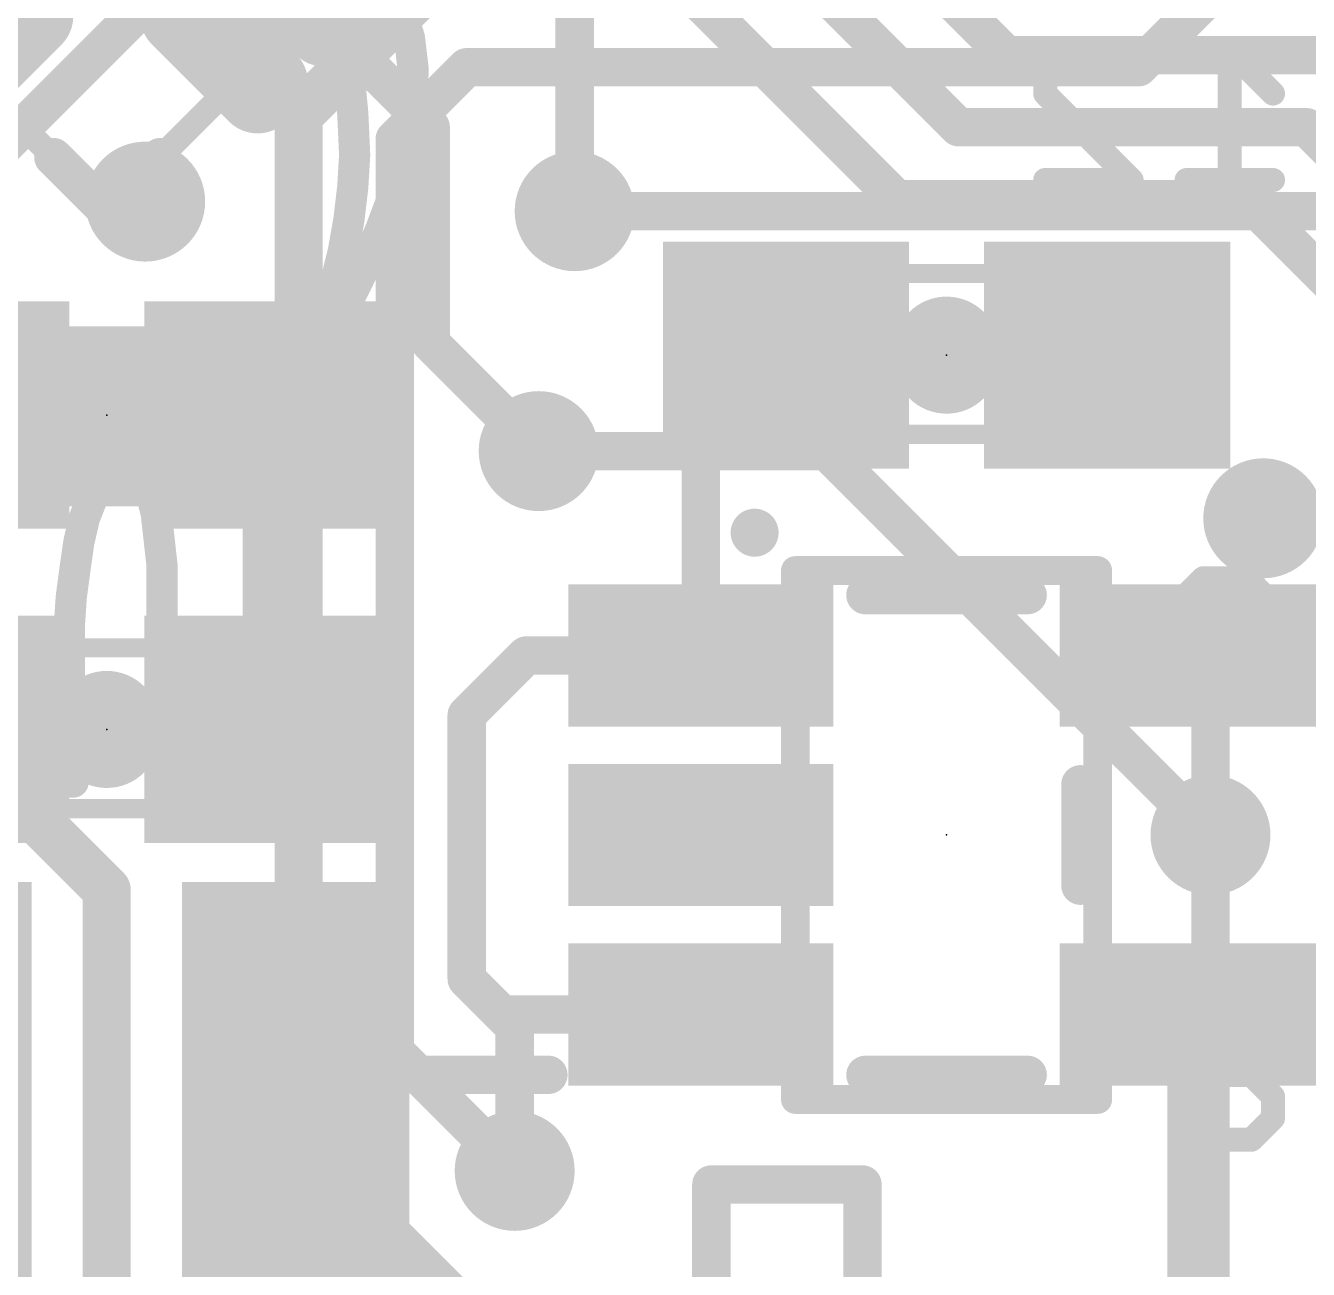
# Model space of a CAD drawing. Extents: x -41 to 66, y -12 to 41.
# Drawn here: x 9.73 to 16.52, y 7.86 to 14.44 of the extents above; entities that cross this region are included whole.
import ezdxf

# ---------------------------------------------------------------- set-up
doc = ezdxf.new("R2010")
doc.units = 0
for name, color, linetype in [('1', 12, 'CONTINUOUS'), ('16', 132, 'CONTINUOUS'), ('18', 110, 'CONTINUOUS'), ('21', 41, 'CONTINUOUS'), ('22', 40, 'CONTINUOUS'), ('23', 53, 'CONTINUOUS'), ('29', 253, 'CONTINUOUS'), ('31', 253, 'CONTINUOUS'), ('51', 53, 'CONTINUOUS')]:
    doc.layers.add(name, color=color, linetype=linetype)

# ---------------------------------------------------------------- blocks, each defined once
blk = doc.blocks.new('RECT')
blk.add_solid([(-0.5, -0.5), (0.5, -0.5), (-0.5, 0.5), (0.5, 0.5)])
blk = doc.blocks.new('RECT128000X48000R85')
at = {"const_width": 0.1275}
blk.add_lwpolyline([(0.3362, -0.0225), (0.3362, 0.0225, 0.4142), (0.2725, 0.0863), (-0.2725, 0.0863, 0.4142), (-0.3362, 0.0225), (-0.3362, -0.0225, 0.4142), (-0.2725, -0.0863), (0.2725, -0.0863, 0.4142)], format="xyb", close=True, dxfattribs=at)
blk.add_solid([(-0.2979, -0.0479), (0.2979, -0.0479), (-0.2979, 0.0479), (0.2979, 0.0479)])
blk = doc.blocks.new('RECT160512X80512R85')
at = {"const_width": 0.2139}
blk.add_lwpolyline([(0.3947, -0.0377), (0.3947, 0.0377, 0.4142), (0.2877, 0.1447), (-0.2877, 0.1447, 0.4142), (-0.3947, 0.0377), (-0.3947, -0.0377, 0.4142), (-0.2877, -0.1447), (0.2877, -0.1447, 0.4142)], format="xyb", close=True, dxfattribs=at)
blk.add_solid([(-0.3131, -0.0631), (0.3131, -0.0631), (-0.3131, 0.0631), (0.3131, 0.0631)])
blk = doc.blocks.new('ROUNDV')
at = {"const_width": 0.5}
blk.add_lwpolyline([(0, -0.25, 1), (0, 0.25, 1), (0, -0.25)], format="xyb", dxfattribs=at)

msp = doc.modelspace()

# ---------------------------------------------------------------- linework, layer by layer
at = {"layer": '1'}
for points, const_width in [([(14.6685, 13.9065), (12.5193, 16.0557)], 0.2032), ([(14.9225, 14.2875), (13.208, 16.002)], 0.2032), ([(14.3424, 13.5255), (12.1657, 15.7022)], 0.2032), ([(10.7646, 14.3179), (10.2235, 14.859)], 0.2032), ([(11.1349, 14.6461), (11.8745, 13.9065)], 0.2032), ([(9.8425, 14.6217), (9.5386, 14.3179)], 0.2032), ([(12.6365, 13.462), (12.6365, 14.5542)], 0.2032), ([(10.7814, 14.3179), (10.7646, 14.3179)], 0.2032), ([(11.01, 14.0892), (10.7814, 14.3179)], 0.2032), ([(16.764, 14.2875), (14.9225, 14.2875)], 0.2032), ([(11.8745, 13.9065), (11.8745, 12.7635)], 0.2032), ([(16.51, 13.9065), (14.6685, 13.9065)], 0.2032), ([(17.3355, 13.081), (16.51, 13.9065)], 0.2032), ([(16.1925, 13.5255), (14.3424, 13.5255)], 0.2032), ([(16.8275, 12.8905), (16.1925, 13.5255)], 0.2032), ([(11.8745, 12.7635), (12.446, 12.192)], 0.2032), ([(13.3049, 12.2499), (13.755, 12.7)], 0.2032), ([(11.01, 10.7188), (11.01, 12.3825)], 0.2032), ([(13.3049, 11.11), (13.3049, 12.2499)], 0.2032), ([(12.38, 11.11), (12.065, 10.795)], 0.2032), ([(13.3049, 11.11), (12.38, 11.11)], 0.2032), ([(16.002, 11.0131), (15.9051, 11.11)], 0.2032), ([(16.002, 10.16), (16.002, 11.0131)], 0.2032), ([(12.065, 10.795), (12.065, 9.398)], 0.2032), ([(10.16, 9.8688), (9.31, 10.7188)], 0.254), ([(11.16, 10.5688), (11.01, 10.7188)], 0.2032), ([(11.16, 7.51), (11.16, 10.5688)], 0.2032), ([(10.16, 5.08), (10.16, 9.8688)], 0.254), ([(12.1285, 9.3345), (12.065, 9.398)], 0.2032), ([(12.253, 9.21), (12.1285, 9.3345)], 0.2032), ([(13.3049, 9.21), (12.253, 9.21)], 0.2032), ([(12.319, 9.144), (12.253, 9.21)], 0.2032), ([(15.9051, 9.21), (15.555, 9.21)], 0.2032), ([(15.875, 9.1799), (15.9051, 9.21)], 0.2032), ([(12.319, 8.382), (12.319, 9.144)], 0.2032), ([(15.875, 7.2), (15.875, 9.1799)], 0.2032)]:
    msp.add_lwpolyline(points, dxfattribs=dict(at, const_width=const_width))
for points, const_width in [([(10.7646, 14.3687, 1), (10.7646, 14.2671)], 0.1016), ([(10.7287, 14.2819, 1), (10.8006, 14.3538)], 0.1016), ([(10.8173, 14.3538, 1), (10.7455, 14.2819)], 0.1016), ([(10.7814, 14.2671, 1), (10.7814, 14.3687)], 0.1016), ([(14.9225, 14.3383, 1), (14.9225, 14.2367)], 0.1016), ([(14.8866, 14.2516, 1), (14.9584, 14.3234)], 0.1016), ([(10.9741, 14.0533, 1), (11.0459, 14.1252)], 0.1016), ([(11.9253, 13.9065, 1), (11.8237, 13.9065)], 0.1016), ([(11.8386, 13.8706, 1), (11.9104, 13.9424)], 0.1016), ([(14.6685, 13.9573, 1), (14.6685, 13.8557)], 0.1016), ([(14.6326, 13.8706, 1), (14.7044, 13.9424)], 0.1016), ([(16.5459, 13.9424, 1), (16.4741, 13.8706)], 0.1016), ([(16.51, 13.8557, 1), (16.51, 13.9573)], 0.1016), ([(14.3424, 13.5763, 1), (14.3424, 13.4747)], 0.1016), ([(14.3065, 13.4896, 1), (14.3783, 13.5614)], 0.1016), ([(16.2284, 13.5614, 1), (16.1566, 13.4896)], 0.1016), ([(16.1925, 13.4747, 1), (16.1925, 13.5763)], 0.1016), ([(12.5857, 13.462, 1), (12.6873, 13.462)], 0.1016), ([(11.9104, 12.7994, 1), (11.8386, 12.7276)], 0.1016), ([(11.8237, 12.7635, 1), (11.9253, 12.7635)], 0.1016), ([(13.7909, 12.6641, 1), (13.7191, 12.7359)], 0.1016), ([(11.0608, 12.3825, 1), (10.9592, 12.3825)], 0.1016), ([(13.3557, 12.2499, 1), (13.2541, 12.2499)], 0.1016), ([(13.269, 12.2858, 1), (13.3408, 12.214)], 0.1016), ([(12.4101, 12.1561, 1), (12.4819, 12.2279)], 0.1016), ([(12.38, 11.1608, 1), (12.38, 11.0592)], 0.1016), ([(12.4159, 11.0741, 1), (12.3441, 11.1459)], 0.1016), ([(13.3049, 11.0592, 1), (13.3049, 11.1608)], 0.1016), ([(15.941, 11.1459, 1), (15.8692, 11.0741)], 0.1016), ([(13.2541, 11.11, 1), (13.3557, 11.11)], 0.1016), ([(16.0528, 11.0131, 1), (15.9512, 11.0131)], 0.1016), ([(15.9661, 10.9772, 1), (16.0379, 11.049)], 0.1016), ([(12.1158, 10.795, 1), (12.0142, 10.795)], 0.1016), ([(12.0291, 10.8309, 1), (12.1009, 10.7591)], 0.1016), ([(11.0459, 10.7547, 1), (10.9741, 10.6829)], 0.1016), ([(10.9592, 10.7188, 1), (11.0608, 10.7188)], 0.1016), ([(11.2108, 10.5688, 1), (11.1092, 10.5688)], 0.1016), ([(11.1241, 10.5329, 1), (11.1959, 10.6047)], 0.1016), ([(15.9512, 10.16, 1), (16.0528, 10.16)], 0.1016), ([(10.2235, 9.8688, 1), (10.0965, 9.8688)], 0.127), ([(10.1151, 9.8239, 1), (10.2049, 9.9137)], 0.127), ([(12.1009, 9.4339, 1), (12.0291, 9.3621)], 0.1016), ([(12.0142, 9.398, 1), (12.1158, 9.398)], 0.1016), ([(12.1644, 9.3704, 1), (12.0926, 9.2986)], 0.1016), ([(12.0926, 9.2986, 1), (12.1644, 9.3704)], 0.1016), ([(12.253, 9.2608, 1), (12.253, 9.1592)], 0.1016), ([(12.2889, 9.2459, 1), (12.2171, 9.1741)], 0.1016), ([(13.3049, 9.1592, 1), (13.3049, 9.2608)], 0.1016), ([(15.555, 9.2608, 1), (15.555, 9.1592)], 0.1016), ([(15.941, 9.1741, 1), (15.8692, 9.2459)], 0.1016), ([(15.9051, 9.1592, 1), (15.9051, 9.2608)], 0.1016), ([(12.2171, 9.1741, 1), (12.2889, 9.2459)], 0.1016), ([(12.3698, 9.144, 1), (12.2682, 9.144)], 0.1016), ([(15.9258, 9.1799, 1), (15.8242, 9.1799)], 0.1016), ([(15.8391, 9.2158, 1), (15.9109, 9.144)], 0.1016), ([(12.2831, 9.1081, 1), (12.3549, 9.1799)], 0.1016), ([(12.2682, 8.382, 1), (12.3698, 8.382)], 0.1016)]:
    msp.add_lwpolyline(points, format="xyb", dxfattribs=dict(at, const_width=const_width))
at = {"layer": '16'}
for points, const_width in [([(17.653, 16.256), (15.621, 14.224)], 0.2032), ([(10.795, 14.986), (9.398, 13.589)], 0.2032), ([(11.811, 14.605), (11.176, 13.97)], 0.254), ([(12.065, 14.224), (11.684, 13.843)], 0.2032), ([(15.621, 14.224), (12.065, 14.224)], 0.2032), ([(11.176, 13.97), (11.176, 8.509)], 0.254), ([(11.684, 13.843), (11.684, 9.017)], 0.2032), ([(12.6365, 13.462), (18.542, 13.462)], 0.2032), ([(12.446, 12.192), (13.97, 12.192)], 0.2032), ([(13.97, 12.192), (16.002, 10.16)], 0.2032), ([(16.002, 10.16), (16.002, 4.318)], 0.2032), ([(11.684, 9.017), (12.319, 8.382)], 0.2032), ([(11.176, 8.509), (13.081, 6.604)], 0.254)]:
    msp.add_lwpolyline(points, dxfattribs=dict(at, const_width=const_width))
for points, const_width in [([(12.065, 14.2748, 1), (12.065, 14.1732)], 0.1016), ([(12.1009, 14.1881, 1), (12.0291, 14.2599)], 0.1016), ([(15.5851, 14.2599, 1), (15.6569, 14.1881)], 0.1016), ([(15.621, 14.1732, 1), (15.621, 14.2748)], 0.1016), ([(11.2395, 13.97, 1), (11.1125, 13.97)], 0.127), ([(11.1311, 14.0149, 1), (11.2209, 13.9251)], 0.127), ([(11.7348, 13.843, 1), (11.6332, 13.843)], 0.1016), ([(11.6481, 13.8789, 1), (11.7199, 13.8071)], 0.1016), ([(12.6365, 13.5128, 1), (12.6365, 13.4112)], 0.1016), ([(12.446, 12.2428, 1), (12.446, 12.1412)], 0.1016), ([(14.0059, 12.2279, 1), (13.9341, 12.1561)], 0.1016), ([(13.97, 12.1412, 1), (13.97, 12.2428)], 0.1016), ([(16.0528, 10.16, 1), (15.9512, 10.16)], 0.1016), ([(15.9661, 10.1241, 1), (16.0379, 10.1959)], 0.1016), ([(11.7199, 9.0529, 1), (11.6481, 8.9811)], 0.1016), ([(11.6332, 9.017, 1), (11.7348, 9.017)], 0.1016), ([(11.2209, 8.5539, 1), (11.1311, 8.4641)], 0.127), ([(11.1125, 8.509, 1), (11.2395, 8.509)], 0.127), ([(12.2831, 8.3461, 1), (12.3549, 8.4179)], 0.1016)]:
    msp.add_lwpolyline(points, format="xyb", dxfattribs=dict(at, const_width=const_width))
at = {"layer": '21'}
for points, const_width in [([(9.9131, 13.784, 1), (9.8412, 13.7122)], 0.1016), ([(10.4788, 13.7122, 1), (10.4069, 13.784)], 0.1016), ([(10.1241, 13.5012, 1), (10.1959, 13.4293)], 0.1016), ([(10.1241, 13.4293, 1), (10.1959, 13.5012)], 0.1016), ([(14.7447, 12.7305, 1), (14.4653, 12.7305)], 0.2794), ([(14.4653, 12.6695, 1), (14.7447, 12.6695)], 0.2794), ([(13.589, 11.6967, 1), (13.589, 11.8237, 1), (13.589, 11.6967)], 0.127), ([(14.1756, 11.4808, 1), (14.1756, 11.3792)], 0.1016), ([(15.0344, 11.3792, 1), (15.0344, 11.4808)], 0.1016), ([(10.2997, 10.7493, 1), (10.0203, 10.7493)], 0.2794), ([(10.0203, 10.6883, 1), (10.2997, 10.6883)], 0.2794), ([(15.3646, 10.4284, 1), (15.263, 10.4284)], 0.1016), ([(15.263, 9.8916, 1), (15.3646, 9.8916)], 0.1016), ([(11.7856, 8.9413, 1), (11.7856, 8.8397)], 0.1016), ([(12.4974, 8.8397, 1), (12.4974, 8.9413)], 0.1016), ([(14.1756, 8.9408, 1), (14.1756, 8.8392)], 0.1016), ([(15.0344, 8.8392, 1), (15.0344, 8.9408)], 0.1016), ([(13.36, 8.3608, 1), (13.36, 8.2592)], 0.1016), ([(13.4108, 8.31, 1), (13.3092, 8.31)], 0.1016), ([(14.2108, 8.31, 1), (14.1092, 8.31)], 0.1016), ([(14.16, 8.2592, 1), (14.16, 8.3608)], 0.1016)]:
    msp.add_lwpolyline(points, format="xyb", dxfattribs=dict(at, const_width=const_width))
for points, const_width in [([(9.8772, 13.7481), (10.16, 13.4653)], 0.2032), ([(10.4428, 13.7481), (10.16, 13.4653)], 0.2032), ([(14.605, 12.7305), (14.605, 12.6695)], 0.5588), ([(14.1756, 11.43), (15.0344, 11.43)], 0.2032), ([(10.16, 10.7493), (10.16, 10.6883)], 0.5588), ([(15.3138, 10.4284), (15.3138, 9.8916)], 0.2032), ([(11.7856, 8.8905), (12.4974, 8.8905)], 0.2032), ([(15.0344, 8.89), (14.1756, 8.89)], 0.2032), ([(14.16, 8.31), (13.36, 8.31)], 0.2032), ([(13.36, 8.31), (13.36, 5.81)], 0.2032), ([(14.16, 4.81), (14.16, 8.31)], 0.2032)]:
    msp.add_lwpolyline(points, dxfattribs=dict(at, const_width=const_width))
at = {"layer": '22'}
for points, const_width in [([(11.402, 14.38), (11.342, 14.54)], 0.165), ([(11.762, 14.38), (11.712, 14.54)], 0.165), ([(11.442, 14.19), (11.402, 14.38)], 0.165), ([(11.782, 14.21), (11.762, 14.38)], 0.165), ([(15.1271, 14.1991), (15.2415, 14.3135)], 0.127), ([(15.2415, 14.3135), (15.4703, 14.3135)], 0.127), ([(15.4703, 14.3135), (15.5847, 14.1991)], 0.127), ([(16.3331, 14.0847), (16.1043, 14.3135)], 0.127), ([(16.1043, 14.3135), (16.1043, 13.6271)], 0.127), ([(11.462, 13.98), (11.442, 14.19)], 0.165), ([(11.772, 14.03), (11.782, 14.21)], 0.165), ([(15.1271, 14.0847), (15.1271, 14.1991)], 0.127), ([(15.5847, 13.6271), (15.1271, 14.0847)], 0.127), ([(11.472, 13.76), (11.462, 13.98)], 0.165), ([(11.752, 13.86), (11.772, 14.03)], 0.165), ([(11.712, 13.69), (11.752, 13.86)], 0.165), ([(11.462, 13.59), (11.472, 13.76)], 0.165), ([(11.672, 13.53), (11.712, 13.69)], 0.165), ([(11.442, 13.42), (11.462, 13.59)], 0.165), ([(15.1271, 13.6271), (15.5847, 13.6271)], 0.127), ([(16.3331, 13.6271), (15.8755, 13.6271)], 0.127), ([(11.612, 13.37), (11.672, 13.53)], 0.165), ([(11.412, 13.25), (11.442, 13.42)], 0.165), ([(11.552, 13.23), (11.612, 13.37)], 0.165), ([(11.372, 13.09), (11.412, 13.25)], 0.165), ([(11.492, 13.1), (11.552, 13.23)], 0.165), ([(11.342, 12.92), (11.372, 13.09)], 0.165), ([(11.432, 12.98), (11.492, 13.1)], 0.165), ([(11.382, 12.89), (11.432, 12.98)], 0.165), ([(11.292, 12.76), (11.342, 12.92)], 0.165), ([(11.342, 12.82), (11.382, 12.89)], 0.165), ([(11.312, 12.78), (11.342, 12.82)], 0.165), ([(11.252, 12.61), (11.292, 12.76)], 0.165), ([(11.302, 12.76), (11.312, 12.78)], 0.165), ([(11.202, 12.47), (11.252, 12.61)], 0.165), ([(11.162, 12.33), (11.202, 12.47)], 0.165), ([(11.112, 12.21), (11.162, 12.33)], 0.165), ([(11.072, 12.1), (11.112, 12.21)], 0.165), ([(10.132, 12.02), (10.192, 12.08)], 0.165), ([(10.192, 12.08), (10.262, 12.09)], 0.165), ([(10.262, 12.09), (10.302, 12.08)], 0.165), ([(10.302, 12.08), (10.342, 12.05)], 0.165), ([(11.042, 12.01), (11.072, 12.1)], 0.165), ([(10.082, 11.94), (10.132, 12.02)], 0.165), ([(10.342, 12.05), (10.372, 12)], 0.165), ([(11.012, 11.94), (11.042, 12.01)], 0.165), ([(10.042, 11.84), (10.082, 11.94)], 0.165), ([(10.372, 12), (10.402, 11.94)], 0.165), ([(10.402, 11.94), (10.422, 11.86)], 0.165), ([(10.982, 11.88), (11.012, 11.94)], 0.165), ([(10.972, 11.85), (10.982, 11.88)], 0.165), ([(10.012, 11.71), (10.042, 11.84)], 0.165), ([(10.422, 11.86), (10.452, 11.59)], 0.165), ([(10.962, 11.84), (10.972, 11.85)], 0.165), ([(10.962, 10.9), (10.962, 11.84)], 0.165), ([(9.992, 11.57), (10.012, 11.71)], 0.165), ([(9.972, 11.42), (9.992, 11.57)], 0.165), ([(10.452, 11.59), (10.452, 11.24)], 0.165), ([(15.8501, 11.4051), (15.9645, 11.5195)], 0.127), ([(15.9645, 11.5195), (16.1933, 11.5195)], 0.127), ([(16.1933, 11.5195), (16.3077, 11.4051)], 0.127), ([(9.962, 11.27), (9.972, 11.42)], 0.165), ([(15.8501, 10.9475), (15.8501, 11.4051)], 0.127), ([(16.3077, 11.4051), (16.3077, 11.2907)], 0.127), ([(9.962, 10.7), (9.962, 11.27)], 0.165), ([(16.3077, 11.2907), (16.1933, 11.1763)], 0.127), ([(10.452, 11.24), (10.442, 11.17)], 0.165), ([(10.442, 11.17), (10.442, 10.41)], 0.165), ([(16.1933, 11.1763), (15.8501, 11.1763)], 0.127), ([(15.9645, 10.8331), (15.8501, 10.9475)], 0.127), ([(16.3077, 10.9475), (16.1933, 10.8331)], 0.127), ([(10.982, 10.9), (10.962, 10.9)], 0.165), ([(11.002, 10.91), (10.982, 10.9)], 0.165), ([(11.172, 10.91), (11.002, 10.91)], 0.165), ([(11.212, 10.9), (11.172, 10.91)], 0.165), ([(11.252, 10.88), (11.212, 10.9)], 0.165), ([(11.292, 10.87), (11.252, 10.88)], 0.165), ([(11.352, 10.81), (11.292, 10.87)], 0.165), ([(11.372, 10.76), (11.352, 10.81)], 0.165), ([(16.1933, 10.8331), (15.9645, 10.8331)], 0.127), ([(11.382, 10.71), (11.372, 10.76)], 0.165), ([(9.972, 10.6), (9.962, 10.7)], 0.165), ([(11.382, 10.59), (11.382, 10.71)], 0.165), ([(9.972, 10.51), (9.972, 10.6)], 0.165), ([(11.372, 10.54), (11.382, 10.59)], 0.165), ([(9.982, 10.46), (9.972, 10.51)], 0.165), ([(11.332, 10.46), (11.372, 10.54)], 0.165), ([(9.982, 10.44), (9.982, 10.46)], 0.165), ([(11.272, 10.42), (11.332, 10.46)], 0.165), ([(9.392, 10.43), (9.902, 10.43)], 0.165), ([(9.902, 10.43), (9.922, 10.44)], 0.165), ([(9.922, 10.44), (9.982, 10.44)], 0.165), ([(10.442, 10.41), (10.752, 10.41)], 0.165), ([(10.752, 10.41), (10.812, 10.4)], 0.165), ([(10.812, 10.4), (10.932, 10.4)], 0.165), ([(10.932, 10.4), (10.992, 10.39)], 0.165), ([(10.992, 10.39), (11.142, 10.39)], 0.165), ([(11.142, 10.39), (11.192, 10.4)], 0.165), ([(11.192, 10.4), (11.272, 10.42)], 0.165), ([(15.9899, 9.2335), (15.8755, 9.1191)], 0.127), ([(16.2187, 9.2335), (15.9899, 9.2335)], 0.127), ([(16.3331, 9.1191), (16.2187, 9.2335)], 0.127), ([(15.8755, 9.1191), (15.8755, 9.0047)], 0.127), ([(16.3331, 9.0047), (16.3331, 9.1191)], 0.127), ([(15.8755, 9.0047), (15.9899, 8.8903)], 0.127), ([(16.2187, 8.8903), (16.3331, 9.0047)], 0.127), ([(15.9899, 8.8903), (15.8755, 8.7759)], 0.127), ([(16.2187, 8.8903), (15.9899, 8.8903)], 0.127), ([(16.3331, 8.7759), (16.2187, 8.8903)], 0.127), ([(15.8755, 8.7759), (15.8755, 8.6615)], 0.127), ([(16.3331, 8.6615), (16.3331, 8.7759)], 0.127), ([(15.8755, 8.6615), (15.9899, 8.5471)], 0.127), ([(16.2187, 8.5471), (16.3331, 8.6615)], 0.127), ([(15.9899, 8.5471), (16.2187, 8.5471)], 0.127)]:
    msp.add_lwpolyline(points, dxfattribs=dict(at, const_width=const_width))
for points, const_width in [([(11.4424, 14.3885, 1), (11.3616, 14.3715)], 0.0825), ([(11.803, 14.3848, 1), (11.721, 14.3752)], 0.0825), ([(11.3634, 14.3655, 1), (11.4406, 14.3945)], 0.0825), ([(11.7226, 14.3677, 1), (11.8014, 14.3923)], 0.0825), ([(15.2415, 14.3452, 1), (15.2415, 14.2817)], 0.0635), ([(15.2639, 14.291, 1), (15.219, 14.3359)], 0.0635), ([(15.4927, 14.3359, 1), (15.4478, 14.291)], 0.0635), ([(15.4703, 14.2817, 1), (15.4703, 14.3452)], 0.0635), ([(16.136, 14.3135, 1), (16.0725, 14.3135)], 0.0635), ([(16.1267, 14.3359, 1), (16.0818, 14.291)], 0.0635), ([(11.4831, 14.1939, 1), (11.4009, 14.1861)], 0.0825), ([(11.8232, 14.2077, 1), (11.7408, 14.2123)], 0.0825), ([(15.1588, 14.1991, 1), (15.0953, 14.1991)], 0.0635), ([(11.4016, 14.1815, 1), (11.4824, 14.1985)], 0.0825), ([(11.741, 14.2052, 1), (11.823, 14.2148)], 0.0825), ([(15.1046, 14.2215, 1), (15.1495, 14.1766)], 0.0635), ([(15.5622, 14.1766, 1), (15.6071, 14.2215)], 0.0635), ([(15.1495, 14.1071, 1), (15.1046, 14.0622)], 0.0635), ([(16.3106, 14.0622, 1), (16.3555, 14.1071)], 0.0635), ([(11.5032, 13.9819, 1), (11.4208, 13.9781)], 0.0825), ([(11.7308, 14.0323, 1), (11.8132, 14.0277)], 0.0825), ([(11.813, 14.0252, 1), (11.731, 14.0348)], 0.0825), ([(15.0953, 14.0847, 1), (15.1588, 14.0847)], 0.0635), ([(11.4209, 13.9761, 1), (11.5031, 13.9839)], 0.0825), ([(11.7922, 13.8506, 1), (11.7118, 13.8694)], 0.0825), ([(11.711, 13.8648, 1), (11.793, 13.8552)], 0.0825), ([(11.5132, 13.7576, 1), (11.4308, 13.7624)], 0.0825), ([(11.4308, 13.7581, 1), (11.5132, 13.7619)], 0.0825), ([(11.6718, 13.6994, 1), (11.7522, 13.6806)], 0.0825), ([(11.752, 13.68, 1), (11.672, 13.7)], 0.0825), ([(11.503, 13.5852, 1), (11.421, 13.5948)], 0.0825), ([(15.1271, 13.6589, 1), (15.1271, 13.5953)], 0.0635), ([(15.5622, 13.6046, 1), (15.6071, 13.6496)], 0.0635), ([(15.5847, 13.5953, 1), (15.5847, 13.6589)], 0.0635), ([(15.8755, 13.6589, 1), (15.8755, 13.5953)], 0.0635), ([(16.0725, 13.6271, 1), (16.136, 13.6271)], 0.0635), ([(16.3331, 13.5953, 1), (16.3331, 13.6589)], 0.0635), ([(11.4208, 13.5924, 1), (11.5032, 13.5876)], 0.0825), ([(11.632, 13.54, 1), (11.712, 13.52)], 0.0825), ([(11.7106, 13.5155, 1), (11.6334, 13.5445)], 0.0825), ([(11.401, 13.4248, 1), (11.483, 13.4152)], 0.0825), ([(11.4826, 13.4128, 1), (11.4014, 13.4272)], 0.0825), ([(11.6499, 13.3538, 1), (11.5741, 13.3862)], 0.0825), ([(11.5734, 13.3845, 1), (11.6506, 13.3555)], 0.0825), ([(11.452, 13.24, 1), (11.372, 13.26)], 0.0825), ([(11.5895, 13.2127, 1), (11.5145, 13.2473)], 0.0825), ([(11.3714, 13.2572, 1), (11.4526, 13.2428)], 0.0825), ([(11.5141, 13.2462, 1), (11.5899, 13.2138)], 0.0825), ([(11.4126, 13.0828, 1), (11.3314, 13.0972)], 0.0825), ([(11.5289, 13.0816, 1), (11.4551, 13.1184)], 0.0825), ([(11.332, 13.1, 1), (11.412, 13.08)], 0.0825), ([(11.4545, 13.1173, 1), (11.5295, 13.0827)], 0.0825), ([(11.3951, 12.9984, 1), (11.4689, 12.9616)], 0.0825), ([(11.4681, 12.96, 1), (11.3959, 13)], 0.0825), ([(11.3014, 12.9272, 1), (11.3826, 12.9128)], 0.0825), ([(11.3814, 12.9077, 1), (11.3026, 12.9323)], 0.0825), ([(11.4178, 12.8695, 1), (11.3462, 12.9105)], 0.0825), ([(11.375, 12.7953, 1), (11.309, 12.8447)], 0.0825), ([(11.3459, 12.91, 1), (11.4181, 12.87)], 0.0825), ([(11.3319, 12.7494, 1), (11.2521, 12.7706)], 0.0825), ([(11.279, 12.8048, 1), (11.345, 12.7553)], 0.0825), ([(11.3489, 12.7616, 1), (11.2751, 12.7984)], 0.0825), ([(11.3062, 12.8405, 1), (11.3778, 12.7995)], 0.0825), ([(11.2526, 12.7723, 1), (11.3314, 12.7477)], 0.0825), ([(11.2651, 12.7784, 1), (11.3389, 12.7416)], 0.0825), ([(11.2121, 12.6206, 1), (11.2919, 12.5994)], 0.0825), ([(11.2908, 12.5961, 1), (11.2132, 12.6239)], 0.0825), ([(11.1632, 12.4839, 1), (11.2408, 12.4561)], 0.0825), ([(11.2417, 12.4587, 1), (11.1623, 12.4813)], 0.0825), ([(11.1223, 12.3413, 1), (11.2017, 12.3187)], 0.0825), ([(11.2001, 12.3141, 1), (11.1239, 12.3459)], 0.0825), ([(11.1508, 12.1959, 1), (11.0732, 12.2241)], 0.0825), ([(11.0739, 12.2259, 1), (11.1501, 12.1941)], 0.0825), ([(10.1862, 12.1208, 1), (10.1978, 12.0392)], 0.0825), ([(10.2212, 12.0508, 1), (10.1628, 12.1092)], 0.0825), ([(10.272, 12.13, 1), (10.252, 12.05)], 0.0825), ([(10.2678, 12.0492, 1), (10.2562, 12.1308)], 0.0825), ([(10.3268, 12.113, 1), (10.2773, 12.047)], 0.0825), ([(10.292, 12.04, 1), (10.312, 12.12)], 0.0825), ([(11.0332, 12.1141, 1), (11.1108, 12.0859)], 0.0825), ([(11.1111, 12.087, 1), (11.0329, 12.113)], 0.0825), ([(10.1028, 12.0492, 1), (10.1612, 11.9908)], 0.0825), ([(10.167, 11.9981, 1), (10.097, 12.0419)], 0.0825), ([(10.3774, 12.0712, 1), (10.3066, 12.0288)], 0.0825), ([(10.3173, 12.017, 1), (10.3667, 12.083)], 0.0825), ([(11.0799, 11.9938, 1), (11.0041, 12.0262)], 0.0825), ([(10.1203, 11.9247, 1), (10.0437, 11.9553)], 0.0825), ([(10.4089, 12.0184, 1), (10.3351, 11.9816)], 0.0825), ([(10.3366, 11.9788, 1), (10.4074, 12.0212)], 0.0825), ([(10.442, 11.95, 1), (10.362, 11.93)], 0.0825), ([(11.0489, 11.9216, 1), (10.9751, 11.9584)], 0.0825), ([(11.0029, 12.023, 1), (11.0811, 11.997)], 0.0825), ([(10.047, 11.9619, 1), (10.117, 11.9181)], 0.0825), ([(10.3651, 11.9216, 1), (10.4389, 11.9584)], 0.0825), ([(11.0211, 11.867, 1), (10.9429, 11.893)], 0.0825), ([(10.9741, 11.9562, 1), (11.0499, 11.9238)], 0.0825), ([(10.0037, 11.8553, 1), (10.0803, 11.8247)], 0.0825), ([(10.0822, 11.8307, 1), (10.0018, 11.8493)], 0.0825), ([(10.463, 11.8646, 1), (10.381, 11.8554)], 0.0825), ([(10.382, 11.85, 1), (10.462, 11.87)], 0.0825), ([(11.0032, 11.84, 1), (10.9207, 11.84)], 0.0825), ([(10.9328, 11.8692, 1), (10.9912, 11.8108)], 0.0825), ([(10.9329, 11.863, 1), (11.0111, 11.837)], 0.0825), ([(10.9451, 11.8984, 1), (11.0189, 11.8616)], 0.0825), ([(11.0012, 11.8208, 1), (10.9428, 11.8792)], 0.0825), ([(9.9718, 11.7193, 1), (10.0522, 11.7007)], 0.0825), ([(10.0528, 11.7042, 1), (9.9712, 11.7158)], 0.0825), ([(9.9512, 11.5758, 1), (10.0328, 11.5642)], 0.0825), ([(10.0329, 11.5645, 1), (9.9511, 11.5755)], 0.0825), ([(10.4932, 11.59, 1), (10.4108, 11.59)], 0.0825), ([(10.411, 11.5854, 1), (10.493, 11.5946)], 0.0825), ([(15.9645, 11.5512, 1), (15.9645, 11.4877)], 0.0635), ([(15.9869, 11.497, 1), (15.942, 11.5419)], 0.0635), ([(16.2157, 11.5419, 1), (16.1708, 11.497)], 0.0635), ([(16.1933, 11.4877, 1), (16.1933, 11.5512)], 0.0635), ([(10.0132, 11.4173, 1), (9.9308, 11.4227)], 0.0825), ([(9.9311, 11.4255, 1), (10.0129, 11.4145)], 0.0825), ([(15.8818, 11.4051, 1), (15.8183, 11.4051)], 0.0635), ([(15.8276, 11.4275, 1), (15.8725, 11.3826)], 0.0635), ([(16.3394, 11.4051, 1), (16.2759, 11.4051)], 0.0635), ([(16.2852, 11.3826, 1), (16.3301, 11.4275)], 0.0635), ([(10.0032, 11.27, 1), (9.9207, 11.27)], 0.0825), ([(16.3301, 11.2682, 1), (16.2852, 11.3131)], 0.0635), ([(9.9208, 11.2727, 1), (10.0032, 11.2673)], 0.0825), ([(10.4108, 11.24, 1), (10.4932, 11.24)], 0.0825), ([(10.4928, 11.2342, 1), (10.4112, 11.2458)], 0.0825), ([(16.2759, 11.2907, 1), (16.3394, 11.2907)], 0.0635), ([(10.4012, 11.1758, 1), (10.4828, 11.1642)], 0.0825), ([(10.4832, 11.17, 1), (10.4008, 11.17)], 0.0825), ([(15.8501, 11.208, 1), (15.8501, 11.1445)], 0.0635), ([(16.1708, 11.1987, 1), (16.2157, 11.1538)], 0.0635), ([(16.1933, 11.1445, 1), (16.1933, 11.208)], 0.0635), ([(15.8725, 10.9699, 1), (15.8276, 10.925)], 0.0635), ([(16.3301, 10.925, 1), (16.2852, 10.9699)], 0.0635), ([(10.962, 10.9413, 1), (10.962, 10.8588)], 0.0825), ([(10.9207, 10.9, 1), (11.0032, 10.9)], 0.0825), ([(10.9636, 10.9369, 1), (11.0004, 10.8631)], 0.0825), ([(11.002, 10.9512, 1), (11.002, 10.8688)], 0.0825), ([(10.982, 10.8588, 1), (10.982, 10.9413)], 0.0825), ([(11.0204, 10.8731, 1), (10.9836, 10.9469)], 0.0825), ([(11.182, 10.95, 1), (11.162, 10.87)], 0.0825), ([(11.2304, 10.9369, 1), (11.1936, 10.8631)], 0.0825), ([(11.172, 10.8688, 1), (11.172, 10.9512)], 0.0825), ([(11.202, 10.86, 1), (11.222, 10.94)], 0.0825), ([(11.262, 10.92, 1), (11.242, 10.84)], 0.0825), ([(11.2336, 10.8431, 1), (11.2704, 10.9169)], 0.0825), ([(11.3212, 10.8992, 1), (11.2628, 10.8408)], 0.0825), ([(11.282, 10.83, 1), (11.302, 10.91)], 0.0825), ([(15.8183, 10.9475, 1), (15.8818, 10.9475)], 0.0635), ([(11.3903, 10.8253, 1), (11.3137, 10.7947)], 0.0825), ([(11.3228, 10.7808, 1), (11.3812, 10.8392)], 0.0825), ([(15.9645, 10.8649, 1), (15.9645, 10.8013)], 0.0635), ([(15.942, 10.8106, 1), (15.9869, 10.8556)], 0.0635), ([(16.1708, 10.8556, 1), (16.2157, 10.8106)], 0.0635), ([(16.1933, 10.8013, 1), (16.1933, 10.8649)], 0.0635), ([(11.4124, 10.7681, 1), (11.3316, 10.7519)], 0.0825), ([(11.3337, 10.7447, 1), (11.4103, 10.7753)], 0.0825), ([(10.003, 10.7041, 1), (9.921, 10.6959)], 0.0825), ([(9.9207, 10.7, 1), (10.0032, 10.7)], 0.0825), ([(11.4232, 10.71, 1), (11.3407, 10.71)], 0.0825), ([(11.3416, 10.7019, 1), (11.4224, 10.7181)], 0.0825), ([(10.0133, 10.6, 1), (9.9308, 10.6)], 0.0825), ([(11.4224, 10.5819, 1), (11.3416, 10.5981)], 0.0825), ([(10.0124, 10.5181, 1), (9.9316, 10.5019)], 0.0825), ([(9.931, 10.5959, 1), (10.013, 10.6041)], 0.0825), ([(11.4089, 10.5216, 1), (11.3351, 10.5584)], 0.0825), ([(11.3407, 10.59, 1), (11.4232, 10.59)], 0.0825), ([(9.9308, 10.51, 1), (10.0133, 10.51)], 0.0825), ([(10.0233, 10.46, 1), (9.9408, 10.46)], 0.0825), ([(11.3549, 10.4257, 1), (11.3091, 10.4943)], 0.0825), ([(11.3316, 10.5481, 1), (11.4124, 10.5319)], 0.0825), ([(9.8836, 10.4669, 1), (9.9204, 10.3931)], 0.0825), ([(9.922, 10.4813, 1), (9.922, 10.3988)], 0.0825), ([(9.902, 10.3887, 1), (9.902, 10.4712)], 0.0825), ([(9.9404, 10.4031, 1), (9.9036, 10.4769)], 0.0825), ([(9.9408, 10.44, 1), (10.0233, 10.44)], 0.0825), ([(9.9416, 10.4519, 1), (10.0224, 10.4681)], 0.0825), ([(9.982, 10.3988, 1), (9.982, 10.4813)], 0.0825), ([(10.442, 10.4512, 1), (10.442, 10.3688)], 0.0825), ([(10.7588, 10.4507, 1), (10.7452, 10.3693)], 0.0825), ([(10.752, 10.3688, 1), (10.752, 10.4512)], 0.0825), ([(10.812, 10.4413, 1), (10.812, 10.3588)], 0.0825), ([(10.8052, 10.3593, 1), (10.8188, 10.4407)], 0.0825), ([(10.9388, 10.4407, 1), (10.9252, 10.3593)], 0.0825), ([(10.932, 10.3588, 1), (10.932, 10.4413)], 0.0825), ([(10.992, 10.4313, 1), (10.992, 10.3488)], 0.0825), ([(10.9852, 10.3493, 1), (10.9988, 10.4307)], 0.0825), ([(11.1339, 10.4304, 1), (11.1501, 10.3496)], 0.0825), ([(11.142, 10.3488, 1), (11.142, 10.4313)], 0.0825), ([(11.182, 10.44, 1), (11.202, 10.36)], 0.0825), ([(11.2001, 10.3596, 1), (11.1839, 10.4404)], 0.0825), ([(11.2491, 10.4543, 1), (11.2949, 10.3857)], 0.0825), ([(11.282, 10.38, 1), (11.262, 10.46)], 0.0825), ([(11.2951, 10.4784, 1), (11.3689, 10.4416)], 0.0825), ([(10.4008, 10.41, 1), (10.4832, 10.41)], 0.0825), ([(15.9899, 9.2652, 1), (15.9899, 9.2017)], 0.0635), ([(16.0123, 9.211, 1), (15.9674, 9.2559)], 0.0635), ([(16.2411, 9.2559, 1), (16.1962, 9.211)], 0.0635), ([(16.2187, 9.2017, 1), (16.2187, 9.2652)], 0.0635), ([(15.9072, 9.1191, 1), (15.8437, 9.1191)], 0.0635), ([(15.853, 9.1415, 1), (15.8979, 9.0966)], 0.0635), ([(16.3648, 9.1191, 1), (16.3013, 9.1191)], 0.0635), ([(16.3106, 9.0966, 1), (16.3555, 9.1415)], 0.0635), ([(15.8979, 9.0271, 1), (15.853, 8.9822)], 0.0635), ([(15.8437, 9.0047, 1), (15.9072, 9.0047)], 0.0635), ([(16.3013, 9.0047, 1), (16.3648, 9.0047)], 0.0635), ([(16.3555, 8.9822, 1), (16.3106, 9.0271)], 0.0635), ([(15.9899, 8.922, 1), (15.9899, 8.8585)], 0.0635), ([(16.0123, 8.8678, 1), (15.9674, 8.9127)], 0.0635), ([(15.9674, 8.8678, 1), (16.0123, 8.9127)], 0.0635), ([(16.2411, 8.9127, 1), (16.1962, 8.8678)], 0.0635), ([(16.1962, 8.9127, 1), (16.2411, 8.8678)], 0.0635), ([(16.2187, 8.8585, 1), (16.2187, 8.922)], 0.0635), ([(15.9072, 8.7759, 1), (15.8437, 8.7759)], 0.0635), ([(15.853, 8.7983, 1), (15.8979, 8.7534)], 0.0635), ([(16.3648, 8.7759, 1), (16.3013, 8.7759)], 0.0635), ([(16.3106, 8.7534, 1), (16.3555, 8.7983)], 0.0635), ([(15.8979, 8.6839, 1), (15.853, 8.639)], 0.0635), ([(15.8437, 8.6615, 1), (15.9072, 8.6615)], 0.0635), ([(16.3013, 8.6615, 1), (16.3648, 8.6615)], 0.0635), ([(16.3555, 8.639, 1), (16.3106, 8.6839)], 0.0635), ([(15.9899, 8.5789, 1), (15.9899, 8.5153)], 0.0635), ([(15.9674, 8.5246, 1), (16.0123, 8.5696)], 0.0635), ([(16.1962, 8.5696, 1), (16.2411, 8.5246)], 0.0635), ([(16.2187, 8.5153, 1), (16.2187, 8.5789)], 0.0635)]:
    msp.add_lwpolyline(points, format="xyb", dxfattribs=dict(at, const_width=const_width))
at = {"layer": '23'}
for p in [(14.605, 12.7), (10.16, 12.3825), (10.16, 10.7188), (14.605, 10.16)]:
    msp.add_point(p, dxfattribs=at)
at = {"layer": '51'}
for points, const_width in [([(10.16, 13.4653), (15.1097, 18.415)], 0.127), ([(5.281, 18.3443), (10.16, 13.4653)], 0.127), ([(14.249, 13.132), (14.961, 13.132)], 0.1016), ([(10.516, 12.8015), (9.804, 12.8015)], 0.1016), ([(14.249, 12.281), (14.961, 12.281)], 0.1016), ([(10.516, 11.9505), (9.804, 11.9505)], 0.1016), ([(13.805, 8.76), (13.805, 11.56)], 0.1524), ([(15.405, 11.56), (13.805, 11.56)], 0.1524), ([(15.405, 11.56), (15.405, 8.76)], 0.1524), ([(9.804, 11.1508), (10.516, 11.1508)], 0.1016), ([(9.804, 10.2998), (10.516, 10.2998)], 0.1016), ([(15.405, 8.76), (13.805, 8.76)], 0.1524)]:
    msp.add_lwpolyline(points, dxfattribs=dict(at, const_width=const_width))
for points, const_width in [([(10.1375, 13.4877, 1), (10.1825, 13.4428)], 0.0635), ([(10.1375, 13.4428, 1), (10.1825, 13.4877)], 0.0635), ([(14.249, 13.1574, 1), (14.249, 13.1066)], 0.0508), ([(14.961, 13.1066, 1), (14.961, 13.1574)], 0.0508), ([(9.804, 12.8269, 1), (9.804, 12.7761)], 0.0508), ([(10.516, 12.7761, 1), (10.516, 12.8269)], 0.0508), ([(14.249, 12.3064, 1), (14.249, 12.2556)], 0.0508), ([(14.961, 12.2556, 1), (14.961, 12.3064)], 0.0508), ([(9.804, 11.9759, 1), (9.804, 11.9251)], 0.0508), ([(10.516, 11.9251, 1), (10.516, 11.9759)], 0.0508), ([(13.8431, 11.56, 1), (13.7669, 11.56)], 0.0762), ([(13.805, 11.5981, 1), (13.805, 11.5219)], 0.0762), ([(15.4431, 11.56, 1), (15.3669, 11.56)], 0.0762), ([(15.405, 11.5219, 1), (15.405, 11.5981)], 0.0762), ([(9.804, 11.1762, 1), (9.804, 11.1254)], 0.0508), ([(10.516, 11.1254, 1), (10.516, 11.1762)], 0.0508), ([(9.804, 10.3252, 1), (9.804, 10.2744)], 0.0508), ([(10.516, 10.2744, 1), (10.516, 10.3252)], 0.0508), ([(13.805, 8.7981, 1), (13.805, 8.7219)], 0.0762), ([(15.405, 8.7219, 1), (15.405, 8.7981)], 0.0762), ([(13.7669, 8.76, 1), (13.8431, 8.76)], 0.0762), ([(15.3669, 8.76, 1), (15.4431, 8.76)], 0.0762)]:
    msp.add_lwpolyline(points, format="xyb", dxfattribs=dict(at, const_width=const_width))

# ---------------------------------------------------------------- block references
at = {"layer": '1'}
for p, rotation in [((11.1349, 14.6714), 315), ((9.5386, 14.3179), 45), ((10.7814, 14.3179), 315)]:
    msp.add_blockref('RECT128000X48000R85', p, dxfattribs=dict(at, rotation=rotation))
at = {"layer": '1', "xscale": 1.1}
for p in [(13.755, 12.7), (15.455, 12.7), (9.31, 10.7188), (11.01, 10.7188)]:
    msp.add_blockref('RECT', p, dxfattribs=at)
at = {"layer": '1', "xscale": 1.1, "rotation": 180}
for p in [(9.31, 12.3825), (11.01, 12.3825)]:
    msp.add_blockref('RECT', p, dxfattribs=at)
at = {"layer": '1', "xscale": 0.55, "yscale": 1.2, "rotation": 270}
for p in [(13.3049, 11.11), (15.9051, 11.11), (13.3049, 10.16), (13.3049, 9.21), (15.9051, 9.21)]:
    msp.add_blockref('RECT', p, dxfattribs=at)
at = {"layer": '1', "yscale": 4.6, "rotation": 180}
msp.add_blockref('RECT', (11.16, 7.51), dxfattribs=at)
at = {"layer": '18', "xscale": 0.635, "yscale": 0.635}
for p in [(10.3632, 13.5128), (10.3632, 13.5128), (12.6365, 13.462), (12.6365, 13.462), (12.446, 12.192), (12.446, 12.192), (16.2814, 11.8364), (16.2814, 11.8364), (16.002, 10.16), (16.002, 10.16), (12.319, 8.382), (12.319, 8.382)]:
    msp.add_blockref('ROUNDV', p, dxfattribs=at)
at = {"layer": '21', "xscale": 0.4572, "yscale": 0.762, "rotation": 180}
msp.add_blockref('RECT', (10.16, 12.3825), dxfattribs=at)
at = {"layer": '29'}
for p, rotation in [((11.1349, 14.6714), 315), ((9.5386, 14.3179), 45), ((10.7814, 14.3179), 315)]:
    msp.add_blockref('RECT160512X80512R85', p, dxfattribs=dict(at, rotation=rotation))
at = {"layer": '29', "xscale": 1.3032, "yscale": 1.2032}
for p in [(13.755, 12.7), (15.455, 12.7), (9.31, 10.7188), (11.01, 10.7188)]:
    msp.add_blockref('RECT', p, dxfattribs=at)
at = {"layer": '29'}
for p, xscale, yscale, rotation in [((9.31, 12.3825), 1.3032, 1.2032, 180), ((11.01, 12.3825), 1.3032, 1.2032, 180), ((13.3049, 11.11), 0.7532, 1.4032, 270), ((15.9051, 11.11), 0.7532, 1.4032, 270), ((13.3049, 10.16), 0.7532, 1.4032, 270), ((9.16, 7.51), 1.2032, 4.8032, 180), ((11.16, 7.51), 1.2032, 4.8032, 180), ((13.3049, 9.21), 0.7532, 1.4032, 270), ((15.9051, 9.21), 0.7532, 1.4032, 270)]:
    msp.add_blockref('RECT', p, dxfattribs=dict(at, xscale=xscale, yscale=yscale, rotation=rotation))
at = {"layer": '31'}
for p, xscale, yscale, rotation in [((11.1972, 14.6119), 0.2286, 0.5461, 225), ((9.4775, 14.2571), 0.2286, 0.5461, 135), ((10.8425, 14.2571), 0.2286, 0.5461, 225), ((13.3049, 11.11), 0.55, 1.2, 270), ((15.9051, 11.11), 0.55, 1.2, 270), ((13.3049, 10.16), 0.55, 1.2, 270), ((13.3049, 9.21), 0.55, 1.2, 270), ((15.9051, 9.21), 0.55, 1.2, 270)]:
    msp.add_blockref('RECT', p, dxfattribs=dict(at, xscale=xscale, yscale=yscale, rotation=rotation))
at = {"layer": '31', "xscale": 1.1}
for p in [(13.755, 12.7), (15.455, 12.7), (9.31, 10.7188), (11.01, 10.7188)]:
    msp.add_blockref('RECT', p, dxfattribs=at)
at = {"layer": '31', "xscale": 1.1, "rotation": 180}
for p in [(9.31, 12.3825), (11.01, 12.3825)]:
    msp.add_blockref('RECT', p, dxfattribs=at)
at = {"layer": '31', "yscale": 4.6, "rotation": 180}
msp.add_blockref('RECT', (11.16, 7.51), dxfattribs=at)
at = {"layer": '51', "xscale": 0.5001, "yscale": 0.95}
for p in [(14.0168, 12.7051), (15.1852, 12.7051), (9.5719, 10.7239), (10.7402, 10.7239)]:
    msp.add_blockref('RECT', p, dxfattribs=at)
at = {"layer": '51'}
for p, xscale, yscale, rotation in [((9.5798, 12.3774), 0.5001, 0.95, 180), ((10.7482, 12.3774), 0.5001, 0.95, 180), ((13.43, 11.11), 0.5, 0.65, 270), ((15.78, 11.11), 0.5, 0.65, 270), ((13.43, 10.16), 0.5, 0.65, 270), ((13.43, 9.21), 0.5, 0.65, 270), ((15.78, 9.21), 0.5, 0.65, 270)]:
    msp.add_blockref('RECT', p, dxfattribs=dict(at, xscale=xscale, yscale=yscale, rotation=rotation))

doc.saveas('drawing.dxf')
